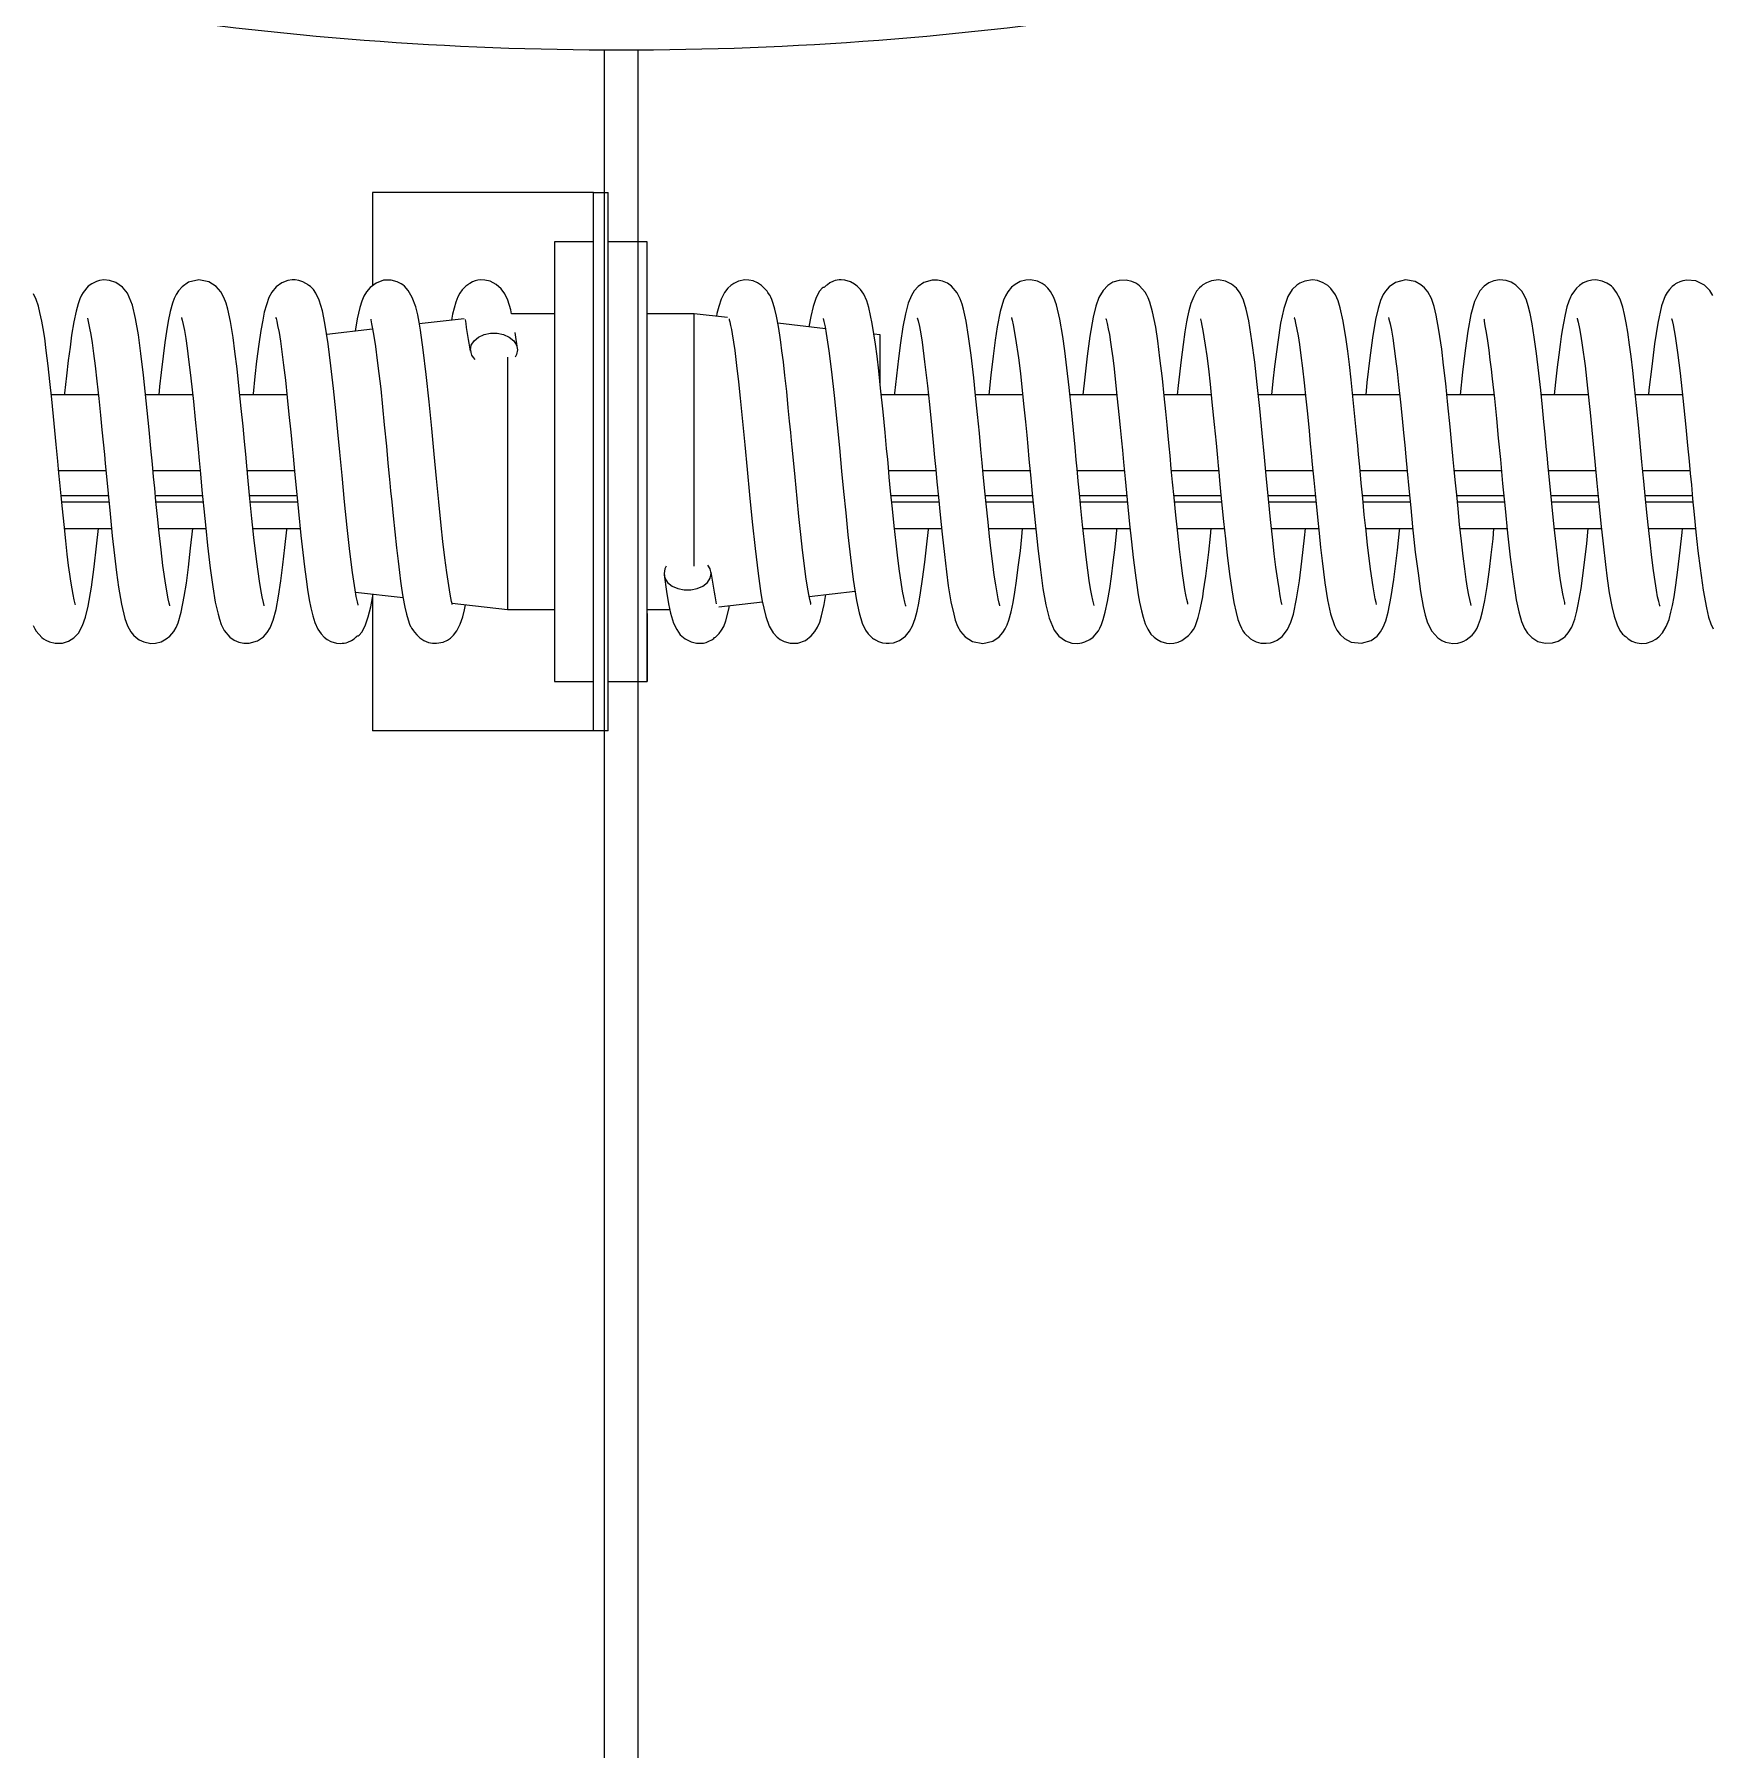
# Model space of a CAD drawing. Extents: x 20 to 307, y 41 to 248.
# Drawn here: x 140.46 to 152.93, y 205.75 to 218.49 of the extents above; entities that cross this region are included whole.
import ezdxf

# ---------------------------------------------------------------- set-up
doc = ezdxf.new("R2010")
doc.units = 0
doc.header["$LTSCALE"] = 0.5
doc.header["$MEASUREMENT"] = 0
doc.layers.add('DIM', color=1, linetype='CONTINUOUS')
doc.layers.add('PEN1', color=4, linetype='CONTINUOUS')

msp = doc.modelspace()

# ---------------------------------------------------------------- linework, layer by layer
at = {"layer": 'DIM', "linetype": 'Continuous', "lineweight": 15}
for p, q in [((144.699, 197.446), (144.699, 218.377)), ((144.699, 196.589), (144.699, 218.377)), ((144.949, 197.446), (144.949, 218.377)), ((144.949, 196.589), (144.949, 218.377))]:
    msp.add_line(p, q, dxfattribs=at)
msp.add_arc((144.824, 243.377), 25, 261.2282, 278.7718, dxfattribs=at)
at = {"layer": 'PEN1', "linetype": 'Continuous', "lineweight": 15}
for p, q in [((144.517, 217.318), (142.975, 217.318)), ((142.975, 217.318), (142.975, 216.625)), ((144.617, 217.318), (144.517, 217.318)), ((144.617, 213.318), (144.617, 217.318)), ((144.617, 217.318), (144.725, 217.318)), ((144.725, 213.318), (144.725, 217.318)), ((144.617, 216.951), (144.327, 216.951)), ((144.327, 216.951), (144.327, 213.685)), ((145.015, 216.951), (144.725, 216.951)), ((145.015, 213.685), (145.015, 216.951)), ((143.655, 216.38), (143.323, 216.342)), ((144.327, 216.417), (144.008, 216.417)), ((145.365, 216.417), (145.015, 216.417)), ((145.612, 216.389), (145.365, 216.417)), ((145.365, 214.541), (145.365, 216.417)), ((142.976, 216.303), (142.635, 216.264)), ((144.051, 216.159), (144.034, 216.278)), ((146.339, 216.306), (145.985, 216.346)), ((146.745, 216.26), (146.699, 216.265)), ((146.745, 215.904), (146.745, 216.26)), ((143.977, 216.095), (143.977, 214.22)), ((140.94, 215.816), (140.59, 215.816)), ((141.64, 215.816), (141.29, 215.816)), ((142.34, 215.816), (141.99, 215.816)), ((147.103, 215.816), (146.753, 215.816)), ((147.803, 215.816), (147.454, 215.816)), ((148.503, 215.816), (148.153, 215.816)), ((149.203, 215.816), (148.854, 215.816)), ((149.903, 215.816), (149.553, 215.816)), ((150.603, 215.816), (150.254, 215.816)), ((151.303, 215.816), (150.953, 215.816)), ((152.003, 215.816), (151.653, 215.816)), ((152.703, 215.816), (152.353, 215.816)), ((140.996, 215.25), (140.646, 215.25)), ((141.696, 215.25), (141.346, 215.25)), ((142.396, 215.25), (142.046, 215.25)), ((147.159, 215.25), (146.809, 215.25)), ((147.859, 215.25), (147.509, 215.25)), ((148.559, 215.25), (148.209, 215.25)), ((149.259, 215.25), (148.909, 215.25)), ((149.959, 215.25), (149.609, 215.25)), ((150.659, 215.25), (150.309, 215.25)), ((151.359, 215.25), (151.009, 215.25)), ((152.059, 215.25), (151.709, 215.25)), ((152.759, 215.25), (152.409, 215.25)), ((141.013, 215.065), (140.663, 215.065)), ((140.668, 215.019), (141.018, 215.019)), ((141.713, 215.065), (141.363, 215.065)), ((141.368, 215.019), (141.718, 215.019)), ((142.413, 215.065), (142.063, 215.065)), ((142.068, 215.019), (142.418, 215.019)), ((147.176, 215.065), (146.826, 215.065)), ((146.831, 215.019), (147.181, 215.019)), ((147.876, 215.065), (147.526, 215.065)), ((147.531, 215.019), (147.881, 215.019)), ((148.576, 215.065), (148.226, 215.065)), ((148.231, 215.019), (148.581, 215.019)), ((149.276, 215.065), (148.926, 215.065)), ((148.931, 215.019), (149.281, 215.019)), ((149.976, 215.065), (149.626, 215.065)), ((149.631, 215.019), (149.981, 215.019)), ((150.676, 215.065), (150.326, 215.065)), ((150.331, 215.019), (150.681, 215.019)), ((151.376, 215.065), (151.026, 215.065)), ((151.031, 215.019), (151.381, 215.019)), ((152.076, 215.065), (151.726, 215.065)), ((151.731, 215.019), (152.081, 215.019)), ((152.776, 215.065), (152.426, 215.065)), ((152.431, 215.019), (152.781, 215.019)), ((140.688, 214.821), (141.038, 214.821)), ((141.388, 214.821), (141.738, 214.821)), ((142.088, 214.821), (142.438, 214.821)), ((146.851, 214.821), (147.201, 214.821)), ((147.551, 214.821), (147.901, 214.821)), ((148.251, 214.821), (148.601, 214.821)), ((148.951, 214.821), (149.301, 214.821)), ((149.651, 214.821), (150.001, 214.821)), ((150.351, 214.821), (150.701, 214.821)), ((151.051, 214.821), (151.401, 214.821)), ((151.751, 214.821), (152.101, 214.821)), ((152.451, 214.821), (152.801, 214.821)), ((142.849, 214.348), (143.202, 214.308)), ((146.218, 214.317), (146.559, 214.356)), ((142.975, 214.334), (142.975, 213.318)), ((143.566, 214.266), (143.977, 214.22)), ((143.977, 214.22), (144.327, 214.22)), ((145.015, 214.22), (145.183, 214.22)), ((145.548, 214.24), (145.871, 214.277)), ((145.015, 214.19), (145.015, 213.685)), ((144.327, 213.685), (144.617, 213.685)), ((144.725, 213.685), (145.015, 213.685)), ((144.725, 213.318), (142.975, 213.318))]:
    msp.add_line(p, q, dxfattribs=at)
at = {"layer": 'PEN1', "linetype": 'Continuous', "lineweight": 15, "flags": 128}
for points in [[(141.471, 214.248), (141.471, 214.25), (141.466, 214.267), (141.458, 214.3), (141.44, 214.402), (141.419, 214.547), (141.405, 214.664), (141.391, 214.79), (141.379, 214.912), (141.367, 215.023), (141.358, 215.121), (141.35, 215.205), (141.341, 215.3), (141.33, 215.417), (141.317, 215.554), (141.295, 215.771), (141.275, 215.961), (141.256, 216.122), (141.237, 216.261), (141.216, 216.381), (141.193, 216.481), (141.156, 216.569), (141.12, 216.614), (141.07, 216.649), (141.022, 216.665), (140.979, 216.668), (140.948, 216.664), (140.925, 216.657), (140.89, 216.64), (140.865, 216.621), (140.826, 216.574), (140.814, 216.555), (140.802, 216.528), (140.789, 216.491), (140.774, 216.436), (140.758, 216.358), (140.741, 216.259), (140.729, 216.17), (140.716, 216.069), (140.703, 215.955), (140.689, 215.827), (140.688, 215.816)], [(142.171, 214.248), (142.171, 214.25), (142.165, 214.272), (142.156, 214.314), (142.146, 214.369), (142.136, 214.431), (142.116, 214.575), (142.095, 214.755), (142.08, 214.895), (142.065, 215.044), (142.053, 215.177), (142.042, 215.288), (142.034, 215.375), (142.025, 215.468), (142.014, 215.581), (142.001, 215.713), (141.986, 215.858), (141.97, 216.007), (141.954, 216.136), (141.94, 216.241), (141.92, 216.36), (141.901, 216.452), (141.888, 216.496), (141.871, 216.539), (141.849, 216.579), (141.815, 216.619), (141.761, 216.654), (141.685, 216.668), (141.61, 216.651), (141.562, 216.618), (141.534, 216.587), (141.517, 216.56), (141.503, 216.531), (141.49, 216.496), (141.474, 216.435), (141.459, 216.363), (141.445, 216.286), (141.433, 216.203), (141.42, 216.103), (141.406, 215.981), (141.394, 215.876), (141.388, 215.816)], [(142.869, 214.253), (142.869, 214.255), (142.864, 214.277), (142.855, 214.316), (142.846, 214.367), (142.826, 214.495), (142.807, 214.651), (142.787, 214.828), (142.768, 215.02), (142.749, 215.216), (142.732, 215.389), (142.718, 215.54), (142.703, 215.697), (142.686, 215.862), (142.667, 216.029), (142.646, 216.194), (142.622, 216.348), (142.603, 216.44), (142.58, 216.518), (142.555, 216.57), (142.536, 216.597), (142.514, 216.619), (142.502, 216.628), (142.496, 216.633), (142.489, 216.638), (142.481, 216.642), (142.458, 216.654), (142.428, 216.664), (142.401, 216.668), (142.379, 216.668), (142.346, 216.663), (142.302, 216.647), (142.259, 216.616), (142.228, 216.578), (142.206, 216.538), (142.187, 216.484), (142.172, 216.429), (142.16, 216.37), (142.146, 216.292), (142.132, 216.192), (142.115, 216.065), (142.102, 215.952), (142.088, 215.823), (142.088, 215.816)], [(143.567, 214.258), (143.567, 214.258), (143.566, 214.264), (143.563, 214.279), (143.557, 214.306), (143.551, 214.335), (143.546, 214.367), (143.527, 214.494), (143.512, 214.604), (143.498, 214.724), (143.485, 214.845), (143.468, 215.02), (143.451, 215.193), (143.434, 215.375), (143.416, 215.565), (143.396, 215.764), (143.375, 215.965), (143.352, 216.15), (143.331, 216.296), (143.321, 216.355), (143.311, 216.408), (143.296, 216.469), (143.271, 216.539), (143.241, 216.591), (143.213, 216.621), (143.201, 216.631), (143.189, 216.639), (143.158, 216.655), (143.114, 216.666), (143.058, 216.666), (143.002, 216.645), (142.958, 216.613), (142.93, 216.579), (142.911, 216.548), (142.896, 216.511), (142.881, 216.464), (142.862, 216.38), (142.846, 216.288)], [(144.008, 216.417), (144.002, 216.445), (143.98, 216.517), (143.958, 216.565), (143.93, 216.603), (143.894, 216.635), (143.85, 216.658), (143.81, 216.667), (143.777, 216.668), (143.758, 216.666), (143.738, 216.661), (143.717, 216.653), (143.698, 216.642), (143.689, 216.636), (143.682, 216.631), (143.675, 216.626), (143.669, 216.621), (143.659, 216.612), (143.641, 216.596), (143.623, 216.571), (143.608, 216.542), (143.593, 216.502), (143.569, 216.413), (143.561, 216.369)], [(146.228, 214.26), (146.229, 214.26), (146.229, 214.266), (146.223, 214.294), (146.215, 214.332), (146.205, 214.387), (146.194, 214.463), (146.18, 214.565), (146.168, 214.662), (146.156, 214.777), (146.142, 214.91), (146.128, 215.045), (146.113, 215.203), (146.101, 215.33), (146.092, 215.425), (146.087, 215.475), (146.081, 215.536), (146.073, 215.618), (146.063, 215.719), (146.051, 215.839), (146.038, 215.959), (146.027, 216.059), (146.016, 216.141), (146.008, 216.206), (146, 216.259), (145.99, 216.322), (145.976, 216.398), (145.963, 216.452), (145.951, 216.494), (145.941, 216.524), (145.933, 216.541), (145.929, 216.549), (145.927, 216.552), (145.926, 216.555), (145.917, 216.568), (145.911, 216.576), (145.905, 216.585), (145.887, 216.605), (145.864, 216.627), (145.834, 216.647), (145.801, 216.661), (145.77, 216.667), (145.74, 216.668), (145.693, 216.658), (145.659, 216.643), (145.637, 216.628), (145.614, 216.607), (145.589, 216.574), (145.564, 216.525), (145.546, 216.47), (145.533, 216.42), (145.529, 216.398)], [(146.935, 214.246), (146.935, 214.247), (146.932, 214.255), (146.927, 214.274), (146.92, 214.308), (146.91, 214.357), (146.9, 214.423), (146.888, 214.504), (146.876, 214.601), (146.863, 214.714), (146.849, 214.841), (146.836, 214.967), (146.823, 215.098), (146.813, 215.203), (146.806, 215.277), (146.801, 215.334), (146.793, 215.415), (146.781, 215.536), (146.767, 215.688), (146.748, 215.865), (146.734, 215.992), (146.722, 216.101), (146.71, 216.192), (146.699, 216.267), (146.686, 216.345), (146.674, 216.404), (146.66, 216.463), (146.645, 216.513), (146.623, 216.562), (146.598, 216.598), (146.575, 216.622), (146.554, 216.638), (146.524, 216.653), (146.482, 216.666), (146.455, 216.668), (146.441, 216.668), (146.426, 216.666), (146.412, 216.663), (146.398, 216.659), (146.372, 216.647), (146.353, 216.633), (146.345, 216.627), (146.342, 216.625), (146.34, 216.622), (146.337, 216.62), (146.335, 216.618), (146.331, 216.615), (146.326, 216.613), (146.322, 216.612), (146.314, 216.606), (146.295, 216.584), (146.271, 216.539), (146.248, 216.472), (146.229, 216.397), (146.215, 216.32)], [(147.634, 214.248), (147.634, 214.25), (147.629, 214.266), (147.622, 214.299), (147.613, 214.344), (147.603, 214.403), (147.592, 214.475), (147.581, 214.559), (147.569, 214.655), (147.557, 214.763), (147.546, 214.87), (147.532, 215.004), (147.521, 215.124), (147.511, 215.225), (147.503, 215.309), (147.493, 215.409), (147.482, 215.53), (147.468, 215.669), (147.454, 215.811), (147.44, 215.941), (147.42, 216.109), (147.401, 216.249), (147.383, 216.362), (147.364, 216.451), (147.353, 216.488), (147.339, 216.528), (147.316, 216.573), (147.275, 216.622), (147.244, 216.644), (147.209, 216.659), (147.17, 216.667), (147.132, 216.667), (147.069, 216.649), (147.026, 216.619), (146.997, 216.587), (146.977, 216.553), (146.953, 216.495), (146.933, 216.417), (146.914, 216.319), (146.896, 216.202), (146.881, 216.085), (146.866, 215.957), (146.852, 215.826), (146.851, 215.816)], [(148.333, 214.251), (148.333, 214.251), (148.324, 214.289), (148.316, 214.325), (148.308, 214.374), (148.298, 214.436), (148.287, 214.513), (148.275, 214.608), (148.262, 214.72), (148.248, 214.848), (148.236, 214.972), (148.225, 215.081), (148.216, 215.173), (148.207, 215.265), (148.201, 215.333), (148.192, 215.427), (148.18, 215.553), (148.165, 215.707), (148.148, 215.87), (148.132, 216.015), (148.116, 216.141), (148.101, 216.249), (148.08, 216.378), (148.054, 216.484), (148.035, 216.538), (148.01, 216.583), (147.99, 216.608), (147.97, 216.626), (147.948, 216.641), (147.914, 216.658), (147.861, 216.668), (147.826, 216.666), (147.785, 216.656), (147.747, 216.635), (147.721, 216.614), (147.692, 216.579), (147.675, 216.549), (147.661, 216.517), (147.637, 216.435), (147.614, 216.32), (147.599, 216.22), (147.583, 216.101), (147.566, 215.961), (147.551, 215.816)], [(149.029, 214.259), (149.03, 214.259), (149.029, 214.267), (149.023, 214.294), (149.016, 214.329), (149.008, 214.369), (149, 214.421), (148.99, 214.487), (148.98, 214.568), (148.968, 214.668), (148.955, 214.786), (148.941, 214.921), (148.928, 215.051), (148.917, 215.166), (148.907, 215.264), (148.898, 215.365), (148.891, 215.433), (148.884, 215.511), (148.876, 215.592), (148.866, 215.691), (148.854, 215.808), (148.841, 215.936), (148.823, 216.088), (148.806, 216.215), (148.791, 216.317), (148.768, 216.431), (148.748, 216.504), (148.736, 216.536), (148.724, 216.559), (148.713, 216.578), (148.672, 216.625), (148.658, 216.635), (148.643, 216.645), (148.615, 216.657), (148.571, 216.667), (148.519, 216.665), (148.474, 216.651), (148.435, 216.626), (148.401, 216.591), (148.369, 216.537), (148.347, 216.473), (148.327, 216.392), (148.303, 216.251), (148.283, 216.101), (148.265, 215.946), (148.251, 215.816)], [(149.729, 214.256), (149.728, 214.26), (149.724, 214.282), (149.716, 214.321), (149.707, 214.375), (149.697, 214.439), (149.684, 214.534), (149.672, 214.634), (149.66, 214.735), (149.644, 214.889), (149.629, 215.042), (149.614, 215.189), (149.599, 215.351), (149.582, 215.531), (149.564, 215.714), (149.545, 215.892), (149.527, 216.058), (149.506, 216.216), (149.482, 216.364), (149.464, 216.45), (149.443, 216.518), (149.418, 216.57), (149.391, 216.606), (149.355, 216.637), (149.31, 216.659), (149.257, 216.668), (149.206, 216.662), (149.168, 216.648), (149.142, 216.632), (149.136, 216.627), (149.13, 216.622), (149.116, 216.609), (149.095, 216.584), (149.074, 216.546), (149.053, 216.493), (149.038, 216.44), (149.028, 216.394), (149.02, 216.357), (149.008, 216.282), (148.994, 216.189), (148.98, 216.075), (148.958, 215.884), (148.951, 215.816)], [(150.43, 214.257), (150.431, 214.257), (150.428, 214.272), (150.422, 214.299), (150.405, 214.388), (150.386, 214.519), (150.376, 214.602), (150.364, 214.698), (150.353, 214.805), (150.34, 214.924), (150.328, 215.048), (150.317, 215.159), (150.306, 215.281), (150.297, 215.371), (150.291, 215.438), (150.282, 215.531), (150.27, 215.653), (150.255, 215.803), (150.242, 215.926), (150.229, 216.039), (150.217, 216.138), (150.205, 216.225), (150.183, 216.363), (150.161, 216.461), (150.145, 216.512), (150.125, 216.558), (150.092, 216.605), (150.069, 216.627), (150.035, 216.648), (149.993, 216.664), (149.955, 216.668), (149.899, 216.66), (149.861, 216.644), (149.838, 216.629), (149.805, 216.597), (149.773, 216.546), (149.742, 216.455), (149.719, 216.347), (149.697, 216.207), (149.674, 216.025), (149.661, 215.917), (149.651, 215.816)], [(151.134, 214.25), (151.134, 214.25), (151.13, 214.263), (151.116, 214.327), (151.107, 214.378), (151.097, 214.442), (151.086, 214.522), (151.074, 214.617), (151.061, 214.728), (151.048, 214.852), (151.036, 214.969), (151.026, 215.072), (151.015, 215.183), (151.008, 215.261), (151.001, 215.335), (150.99, 215.441), (150.977, 215.578), (150.961, 215.741), (150.945, 215.898), (150.929, 216.035), (150.915, 216.153), (150.894, 216.295), (150.874, 216.407), (150.858, 216.472), (150.838, 216.53), (150.812, 216.58), (150.788, 216.609), (150.761, 216.633), (150.718, 216.656), (150.645, 216.668), (150.572, 216.65), (150.524, 216.617), (150.497, 216.586), (150.48, 216.559), (150.46, 216.516), (150.442, 216.455), (150.424, 216.375), (150.401, 216.239), (150.381, 216.09), (150.36, 215.907), (150.351, 215.816)], [(151.83, 214.258), (151.83, 214.261), (151.828, 214.273), (151.821, 214.302), (151.814, 214.336), (151.807, 214.379), (151.798, 214.436), (151.788, 214.508), (151.776, 214.597), (151.764, 214.705), (151.75, 214.831), (151.732, 215.007), (151.717, 215.159), (151.706, 215.28), (151.697, 215.367), (151.691, 215.431), (151.683, 215.523), (151.674, 215.615), (151.663, 215.724), (151.65, 215.85), (151.636, 215.976), (151.619, 216.122), (151.602, 216.243), (151.587, 216.341), (151.571, 216.419), (151.557, 216.476), (151.544, 216.517), (151.531, 216.546), (151.52, 216.567), (151.509, 216.585), (151.465, 216.63), (151.451, 216.64), (151.43, 216.651), (151.394, 216.663), (151.343, 216.668), (151.301, 216.661), (151.266, 216.647), (151.23, 216.623), (151.198, 216.587), (151.158, 216.509), (151.131, 216.411), (151.109, 216.288), (151.088, 216.144), (151.069, 215.983), (151.051, 215.816)], [(152.536, 214.245), (152.535, 214.248), (152.531, 214.259), (152.526, 214.28), (152.518, 214.315), (152.509, 214.364), (152.499, 214.429), (152.487, 214.509), (152.475, 214.606), (152.462, 214.721), (152.448, 214.848), (152.436, 214.965), (152.426, 215.067), (152.416, 215.173), (152.409, 215.243), (152.402, 215.317), (152.392, 215.425), (152.378, 215.566), (152.362, 215.736), (152.347, 215.874), (152.334, 215.996), (152.322, 216.1), (152.31, 216.187), (152.297, 216.28), (152.285, 216.35), (152.273, 216.411), (152.26, 216.466), (152.239, 216.526), (152.214, 216.576), (152.188, 216.609), (152.176, 216.621), (152.165, 216.63), (152.142, 216.645), (152.107, 216.66), (152.059, 216.668), (152.029, 216.667), (151.998, 216.66), (151.966, 216.646), (151.939, 216.627), (151.917, 216.607), (151.901, 216.587), (151.888, 216.571), (151.879, 216.557), (151.875, 216.549), (151.871, 216.541), (151.858, 216.51), (151.845, 216.468), (151.831, 216.412), (151.819, 216.348), (151.81, 216.295), (151.803, 216.248), (151.794, 216.189), (151.784, 216.111), (151.773, 216.02), (151.761, 215.91), (151.751, 215.816)], [(152.928, 216.553), (152.905, 216.59), (152.867, 216.629), (152.803, 216.661), (152.735, 216.667), (152.706, 216.662), (152.682, 216.654), (152.661, 216.644), (152.652, 216.639), (152.644, 216.633), (152.627, 216.619), (152.606, 216.598), (152.589, 216.574), (152.574, 216.549), (152.547, 216.475), (152.519, 216.347), (152.495, 216.194), (152.474, 216.026), (152.454, 215.851), (152.451, 215.816)], [(140.769, 214.254), (140.77, 214.254), (140.768, 214.262), (140.76, 214.291), (140.752, 214.332), (140.745, 214.374), (140.736, 214.431), (140.728, 214.482), (140.719, 214.547), (140.709, 214.63), (140.698, 214.731), (140.685, 214.852), (140.673, 214.967), (140.663, 215.065), (140.654, 215.164), (140.647, 215.232), (140.639, 215.323), (140.627, 215.446), (140.612, 215.601), (140.594, 215.783), (140.58, 215.915), (140.567, 216.029), (140.553, 216.143), (140.541, 216.235), (140.529, 216.307), (140.52, 216.363), (140.506, 216.427), (140.494, 216.473), (140.478, 216.522), (140.458, 216.564)], [(140.858, 216.385), (140.858, 216.385), (140.867, 216.347), (140.875, 216.311), (140.884, 216.263), (140.893, 216.201), (140.904, 216.123), (140.916, 216.029), (140.929, 215.917), (140.943, 215.788), (140.956, 215.664), (140.966, 215.555), (140.975, 215.463), (140.984, 215.371), (140.99, 215.304), (140.999, 215.209), (141.012, 215.083), (141.027, 214.93), (141.043, 214.767), (141.059, 214.622), (141.075, 214.495), (141.09, 214.387), (141.111, 214.259), (141.137, 214.152), (141.157, 214.099), (141.181, 214.054), (141.201, 214.029), (141.221, 214.011), (141.243, 213.995), (141.277, 213.979), (141.33, 213.968), (141.365, 213.97), (141.406, 213.981), (141.444, 214.001), (141.471, 214.022), (141.499, 214.057), (141.517, 214.087), (141.531, 214.12), (141.554, 214.201), (141.577, 214.316), (141.593, 214.416), (141.608, 214.535), (141.625, 214.676), (141.64, 214.821)], [(141.557, 216.389), (141.557, 216.386), (141.562, 216.37), (141.569, 216.338), (141.578, 216.292), (141.588, 216.233), (141.599, 216.162), (141.61, 216.078), (141.622, 215.981), (141.634, 215.874), (141.645, 215.766), (141.659, 215.632), (141.671, 215.513), (141.68, 215.412), (141.688, 215.327), (141.698, 215.227), (141.709, 215.107), (141.723, 214.967), (141.737, 214.825), (141.751, 214.696), (141.771, 214.527), (141.79, 214.388), (141.808, 214.275), (141.828, 214.185), (141.838, 214.148), (141.852, 214.108), (141.875, 214.063), (141.916, 214.015), (141.947, 213.993), (141.983, 213.977), (142.021, 213.969), (142.06, 213.969), (142.122, 213.988), (142.165, 214.017), (142.194, 214.05), (142.215, 214.083), (142.238, 214.141), (142.259, 214.219), (142.277, 214.318), (142.295, 214.434), (142.31, 214.551), (142.325, 214.68), (142.34, 214.811), (142.341, 214.821)], [(142.256, 216.39), (142.256, 216.39), (142.259, 216.381), (142.264, 216.362), (142.271, 216.329), (142.281, 216.279), (142.291, 216.214), (142.303, 216.133), (142.315, 216.036), (142.329, 215.923), (142.342, 215.795), (142.355, 215.669), (142.368, 215.538), (142.378, 215.434), (142.385, 215.359), (142.391, 215.302), (142.398, 215.221), (142.41, 215.1), (142.425, 214.948), (142.443, 214.771), (142.457, 214.644), (142.47, 214.536), (142.482, 214.445), (142.492, 214.369), (142.505, 214.291), (142.517, 214.232), (142.531, 214.173), (142.546, 214.124), (142.569, 214.075), (142.593, 214.039), (142.616, 214.015), (142.638, 213.998), (142.667, 213.983), (142.709, 213.971), (142.736, 213.968), (142.751, 213.969), (142.765, 213.97), (142.779, 213.973), (142.793, 213.977), (142.819, 213.99), (142.839, 214.003), (142.846, 214.009), (142.849, 214.012), (142.852, 214.014), (142.854, 214.016), (142.856, 214.018), (142.86, 214.021), (142.865, 214.024), (142.869, 214.025), (142.877, 214.03), (142.896, 214.052), (142.92, 214.098), (142.944, 214.165), (142.962, 214.239), (142.98, 214.333)], [(145.625, 216.379), (145.624, 216.379), (145.625, 216.372), (145.628, 216.357), (145.634, 216.33), (145.64, 216.301), (145.645, 216.269), (145.665, 216.143), (145.679, 216.033), (145.693, 215.912), (145.706, 215.791), (145.723, 215.617), (145.74, 215.444), (145.758, 215.261), (145.776, 215.072), (145.795, 214.872), (145.817, 214.672), (145.839, 214.487), (145.86, 214.34), (145.87, 214.281), (145.88, 214.229), (145.895, 214.167), (145.92, 214.097), (145.95, 214.046), (145.979, 214.015), (145.99, 214.006), (146.002, 213.998), (146.033, 213.982), (146.077, 213.97), (146.133, 213.971), (146.19, 213.991), (146.233, 214.024), (146.261, 214.057), (146.28, 214.089), (146.296, 214.125), (146.31, 214.173), (146.329, 214.257), (146.342, 214.331)], [(146.322, 216.383), (146.322, 216.381), (146.327, 216.36), (146.336, 216.32), (146.345, 216.27), (146.365, 216.141), (146.384, 215.985), (146.404, 215.809), (146.423, 215.616), (146.442, 215.421), (146.459, 215.247), (146.473, 215.097), (146.489, 214.939), (146.505, 214.774), (146.524, 214.607), (146.545, 214.443), (146.569, 214.288), (146.588, 214.196), (146.611, 214.119), (146.636, 214.067), (146.655, 214.039), (146.677, 214.018), (146.689, 214.008), (146.696, 214.003), (146.703, 213.999), (146.71, 213.994), (146.733, 213.982), (146.763, 213.972), (146.79, 213.969), (146.812, 213.969), (146.845, 213.973), (146.889, 213.99), (146.932, 214.021), (146.963, 214.058), (146.985, 214.099), (147.005, 214.153), (147.019, 214.207), (147.031, 214.267), (147.045, 214.345), (147.06, 214.445), (147.076, 214.571), (147.089, 214.684), (147.103, 214.814), (147.104, 214.821)], [(147.02, 216.388), (147.02, 216.386), (147.026, 216.364), (147.036, 216.322), (147.046, 216.268), (147.056, 216.205), (147.075, 216.061), (147.096, 215.882), (147.111, 215.742), (147.126, 215.593), (147.139, 215.46), (147.149, 215.349), (147.158, 215.261), (147.166, 215.168), (147.177, 215.055), (147.19, 214.924), (147.205, 214.779), (147.222, 214.629), (147.237, 214.501), (147.251, 214.396), (147.271, 214.276), (147.291, 214.185), (147.303, 214.14), (147.32, 214.097), (147.342, 214.057), (147.376, 214.017), (147.43, 213.983), (147.507, 213.968), (147.581, 213.986), (147.629, 214.018), (147.657, 214.049), (147.674, 214.076), (147.688, 214.106), (147.701, 214.141), (147.718, 214.202), (147.733, 214.273), (147.746, 214.35), (147.758, 214.433), (147.771, 214.534), (147.786, 214.655), (147.797, 214.761), (147.803, 214.821)], [(147.72, 216.389), (147.72, 216.386), (147.725, 216.369), (147.733, 216.336), (147.751, 216.234), (147.772, 216.09), (147.786, 215.973), (147.8, 215.846), (147.813, 215.725), (147.824, 215.614), (147.833, 215.516), (147.841, 215.431), (147.85, 215.336), (147.861, 215.22), (147.875, 215.082), (147.896, 214.866), (147.916, 214.676), (147.935, 214.514), (147.954, 214.376), (147.975, 214.255), (147.999, 214.156), (148.036, 214.067), (148.071, 214.022), (148.121, 213.987), (148.169, 213.971), (148.212, 213.968), (148.243, 213.973), (148.266, 213.98), (148.301, 213.997), (148.326, 214.015), (148.366, 214.062), (148.377, 214.081), (148.389, 214.108), (148.402, 214.146), (148.417, 214.201), (148.433, 214.279), (148.45, 214.377), (148.463, 214.466), (148.475, 214.568), (148.489, 214.682), (148.502, 214.809), (148.504, 214.821)], [(148.422, 216.382), (148.422, 216.382), (148.424, 216.374), (148.431, 216.345), (148.439, 216.304), (148.447, 216.262), (148.456, 216.206), (148.463, 216.155), (148.472, 216.089), (148.482, 216.007), (148.493, 215.906), (148.506, 215.785), (148.518, 215.669), (148.528, 215.571), (148.537, 215.472), (148.544, 215.404), (148.553, 215.314), (148.564, 215.19), (148.579, 215.035), (148.597, 214.854), (148.611, 214.722), (148.624, 214.607), (148.638, 214.493), (148.651, 214.402), (148.662, 214.33), (148.672, 214.274), (148.685, 214.209), (148.697, 214.163), (148.713, 214.114), (148.733, 214.073), (148.756, 214.038), (148.779, 214.015), (148.79, 214.006), (148.8, 213.999), (148.829, 213.983), (148.871, 213.971), (148.897, 213.968), (148.926, 213.97), (148.957, 213.977), (148.986, 213.99), (149.034, 214.026), (149.055, 214.05), (149.071, 214.072), (149.083, 214.094), (149.095, 214.123), (149.107, 214.161), (149.12, 214.21), (149.131, 214.267), (149.14, 214.315), (149.147, 214.358), (149.154, 214.406), (149.163, 214.468), (149.173, 214.548), (149.185, 214.647), (149.198, 214.766), (149.203, 214.821)], [(149.124, 216.379), (149.123, 216.378), (149.128, 216.358), (149.134, 216.329), (149.141, 216.293), (149.149, 216.245), (149.159, 216.183), (149.17, 216.104), (149.182, 216.008), (149.195, 215.893), (149.209, 215.761), (149.226, 215.595), (149.239, 215.455), (149.249, 215.347), (149.255, 215.288), (149.259, 215.242), (149.265, 215.179), (149.273, 215.096), (149.283, 214.994), (149.295, 214.875), (149.309, 214.745), (149.322, 214.623), (149.339, 214.483), (149.356, 214.366), (149.372, 214.271), (149.388, 214.197), (149.402, 214.145), (149.415, 214.108), (149.427, 214.081), (149.439, 214.062), (149.45, 214.045), (149.496, 214.001), (149.512, 213.992), (149.536, 213.98), (149.573, 213.971), (149.612, 213.969), (149.643, 213.973), (149.665, 213.979), (149.694, 213.993), (149.729, 214.019), (149.771, 214.071), (149.795, 214.125), (149.814, 214.186), (149.837, 214.299), (149.858, 214.432), (149.877, 214.58), (149.896, 214.752), (149.903, 214.821)], [(149.821, 216.387), (149.82, 216.387), (149.824, 216.374), (149.83, 216.347), (149.848, 216.254), (149.858, 216.188), (149.869, 216.108), (149.881, 216.013), (149.894, 215.904), (149.906, 215.785), (149.918, 215.674), (149.93, 215.548), (149.939, 215.451), (149.946, 215.382), (149.954, 215.297), (149.965, 215.181), (149.979, 215.033), (149.992, 214.907), (150.004, 214.788), (150.016, 214.68), (150.027, 214.582), (150.048, 214.419), (150.068, 214.293), (150.09, 214.189), (150.118, 214.102), (150.136, 214.066), (150.16, 214.034), (150.192, 214.005), (150.242, 213.978), (150.319, 213.969), (150.39, 213.991), (150.435, 214.023), (150.46, 214.054), (150.481, 214.09), (150.499, 214.136), (150.517, 214.2), (150.54, 214.317), (150.559, 214.442), (150.572, 214.542), (150.586, 214.662), (150.602, 214.805), (150.604, 214.821)], [(150.52, 216.389), (150.519, 216.39), (150.523, 216.376), (150.531, 216.343), (150.541, 216.295), (150.551, 216.236), (150.573, 216.082), (150.584, 215.991), (150.595, 215.892), (150.609, 215.761), (150.621, 215.64), (150.632, 215.533), (150.64, 215.44), (150.649, 215.354), (150.659, 215.248), (150.671, 215.12), (150.685, 214.975), (150.699, 214.834), (150.719, 214.647), (150.739, 214.489), (150.758, 214.355), (150.778, 214.242), (150.792, 214.179), (150.81, 214.121), (150.841, 214.059), (150.885, 214.01), (150.915, 213.99), (150.944, 213.977), (150.997, 213.968), (151.035, 213.971), (151.06, 213.978), (151.079, 213.985), (151.097, 213.994), (151.12, 214.011), (151.141, 214.03), (151.154, 214.045), (151.165, 214.062), (151.177, 214.081), (151.189, 214.108), (151.203, 214.148), (151.218, 214.205), (151.235, 214.287), (151.252, 214.391), (151.269, 214.516), (151.282, 214.625), (151.296, 214.746), (151.303, 214.821)], [(151.922, 216.384), (151.921, 216.382), (151.929, 216.355), (151.938, 216.308), (151.949, 216.25), (151.959, 216.183), (151.979, 216.031), (151.998, 215.864), (152.017, 215.684), (152.035, 215.5), (152.052, 215.32), (152.067, 215.159), (152.081, 215.011), (152.097, 214.86), (152.113, 214.707), (152.13, 214.555), (152.144, 214.451), (152.159, 214.345), (152.178, 214.242), (152.196, 214.171), (152.217, 214.107), (152.238, 214.063), (152.257, 214.038), (152.264, 214.031), (152.271, 214.026), (152.279, 214.02), (152.284, 214.016), (152.29, 214.011), (152.297, 214.005), (152.305, 213.999), (152.315, 213.993), (152.326, 213.986), (152.353, 213.975), (152.367, 213.972), (152.381, 213.97), (152.395, 213.968), (152.436, 213.971), (152.477, 213.984), (152.505, 214), (152.526, 214.016), (152.555, 214.047), (152.582, 214.094), (152.603, 214.147), (152.617, 214.2), (152.628, 214.251), (152.64, 214.315), (152.653, 214.401), (152.669, 214.515), (152.686, 214.66), (152.7, 214.791), (152.703, 214.821)], [(152.622, 216.383), (152.621, 216.383), (152.626, 216.366), (152.633, 216.336), (152.649, 216.25), (152.667, 216.129), (152.686, 215.976), (152.706, 215.789), (152.727, 215.575), (152.741, 215.439), (152.752, 215.323), (152.76, 215.23), (152.769, 215.145), (152.778, 215.042), (152.79, 214.925), (152.803, 214.795), (152.818, 214.657), (152.834, 214.528), (152.856, 214.363), (152.88, 214.232), (152.896, 214.164), (152.913, 214.114), (152.93, 214.076)], [(142.963, 216.377), (142.962, 216.377), (142.963, 216.371), (142.968, 216.343), (142.976, 216.305), (142.986, 216.25), (142.997, 216.173), (143.011, 216.071), (143.023, 215.974), (143.036, 215.859), (143.049, 215.726), (143.063, 215.591), (143.078, 215.433), (143.09, 215.306), (143.099, 215.211), (143.104, 215.161), (143.11, 215.101), (143.118, 215.019), (143.128, 214.917), (143.14, 214.797), (143.153, 214.677), (143.165, 214.578), (143.175, 214.496), (143.184, 214.43), (143.191, 214.378), (143.201, 214.315), (143.215, 214.238), (143.228, 214.185), (143.24, 214.143), (143.251, 214.112), (143.258, 214.095), (143.262, 214.088), (143.264, 214.085), (143.266, 214.081), (143.274, 214.068), (143.28, 214.061), (143.287, 214.052), (143.304, 214.031), (143.327, 214.01), (143.357, 213.989), (143.39, 213.975), (143.422, 213.969), (143.451, 213.969), (143.499, 213.978), (143.532, 213.993), (143.554, 214.008), (143.577, 214.03), (143.602, 214.062), (143.627, 214.111), (143.645, 214.166), (143.658, 214.217), (143.666, 214.255)], [(143.702, 216.149), (143.709, 216.184), (143.729, 216.216), (143.762, 216.243), (143.804, 216.262), (143.852, 216.272), (143.901, 216.272), (143.949, 216.262), (143.991, 216.243), (144.024, 216.216), (144.045, 216.184), (144.052, 216.149), (144.045, 216.114), (144.034, 216.095)], [(151.228, 216.376), (151.229, 216.375), (151.23, 216.361), (151.236, 216.327), (151.245, 216.277), (151.254, 216.216), (151.264, 216.147), (151.273, 216.076), (151.282, 216.005), (151.29, 215.934), (151.306, 215.787), (151.321, 215.639), (151.335, 215.494), (151.351, 215.334), (151.367, 215.157), (151.386, 214.97), (151.404, 214.786), (151.424, 214.61), (151.445, 214.445), (151.468, 214.291), (151.487, 214.202), (151.507, 214.131), (151.529, 214.079), (151.552, 214.045), (151.584, 214.011), (151.629, 213.983), (151.684, 213.969), (151.738, 213.972), (151.779, 213.985), (151.807, 214.001), (151.819, 214.009), (151.831, 214.02), (151.855, 214.047), (151.88, 214.089), (151.903, 214.149), (151.919, 214.207), (151.929, 214.256), (151.95, 214.375), (151.971, 214.529), (151.992, 214.71), (152.003, 214.821)], [(140.455, 214.101), (140.467, 214.077), (140.478, 214.059), (140.52, 214.012), (140.533, 214.002), (140.549, 213.992), (140.576, 213.979), (140.62, 213.969), (140.673, 213.971), (140.717, 213.985), (140.757, 214.01), (140.791, 214.045), (140.822, 214.1), (140.845, 214.163), (140.864, 214.244), (140.888, 214.385), (140.908, 214.536), (140.927, 214.691), (140.94, 214.821)], [(145.14, 214.487), (145.147, 214.453), (145.167, 214.42), (145.2, 214.394), (145.242, 214.375), (145.29, 214.365), (145.339, 214.365), (145.387, 214.375), (145.429, 214.394), (145.462, 214.42), (145.483, 214.453), (145.49, 214.487), (145.483, 214.522), (145.466, 214.55)], [(145.157, 214.541), (145.147, 214.522), (145.14, 214.487)], [(145.14, 214.477), (145.158, 214.355), (145.174, 214.261), (145.189, 214.192), (145.211, 214.119), (145.234, 214.071), (145.261, 214.033), (145.297, 214.001), (145.341, 213.979), (145.381, 213.969), (145.414, 213.969), (145.433, 213.971), (145.453, 213.976), (145.474, 213.984), (145.494, 213.994), (145.502, 214), (145.509, 214.005), (145.516, 214.011), (145.522, 214.015), (145.533, 214.024), (145.55, 214.041), (145.568, 214.066), (145.583, 214.095), (145.598, 214.135), (145.622, 214.223), (145.627, 214.249)]]:
    msp.add_lwpolyline(points, dxfattribs=at)
at = {"layer": 'PEN1', "linetype": 'Continuous', "lineweight": 15}
for centre, radius, start, end in [((118.357, 212.18), 25.653, 8.8763, 9.4108), ((143.803, 216.152), 0.101, 181.3813, 228.4707), ((170.834, 218.456), 25.653, 188.8763, 189.4108)]:
    msp.add_arc(centre, radius, start, end, dxfattribs=at)

doc.saveas('drawing.dxf')
